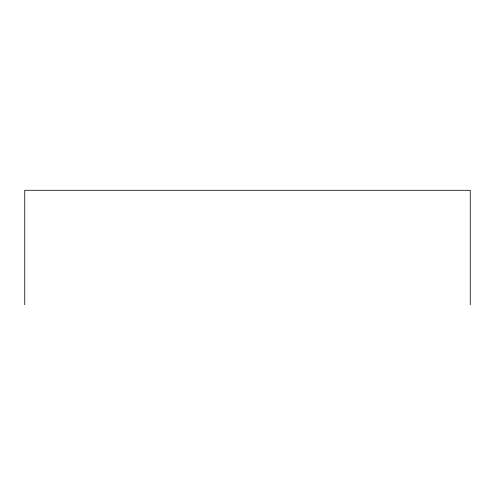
<?xml version="1.0" encoding="UTF-8"?>
<svg xmlns="http://www.w3.org/2000/svg" width="495" height="495" viewBox="0 0 495 495"><rect width="100%" height="100%" fill="white"/><g stroke="black" fill="none" stroke-linecap="round" stroke-linejoin="round"><path stroke-width="0.74" d="M470.25 304.71L470.25 190.29L24.75 190.29L24.75 304.71"/></g></svg>
